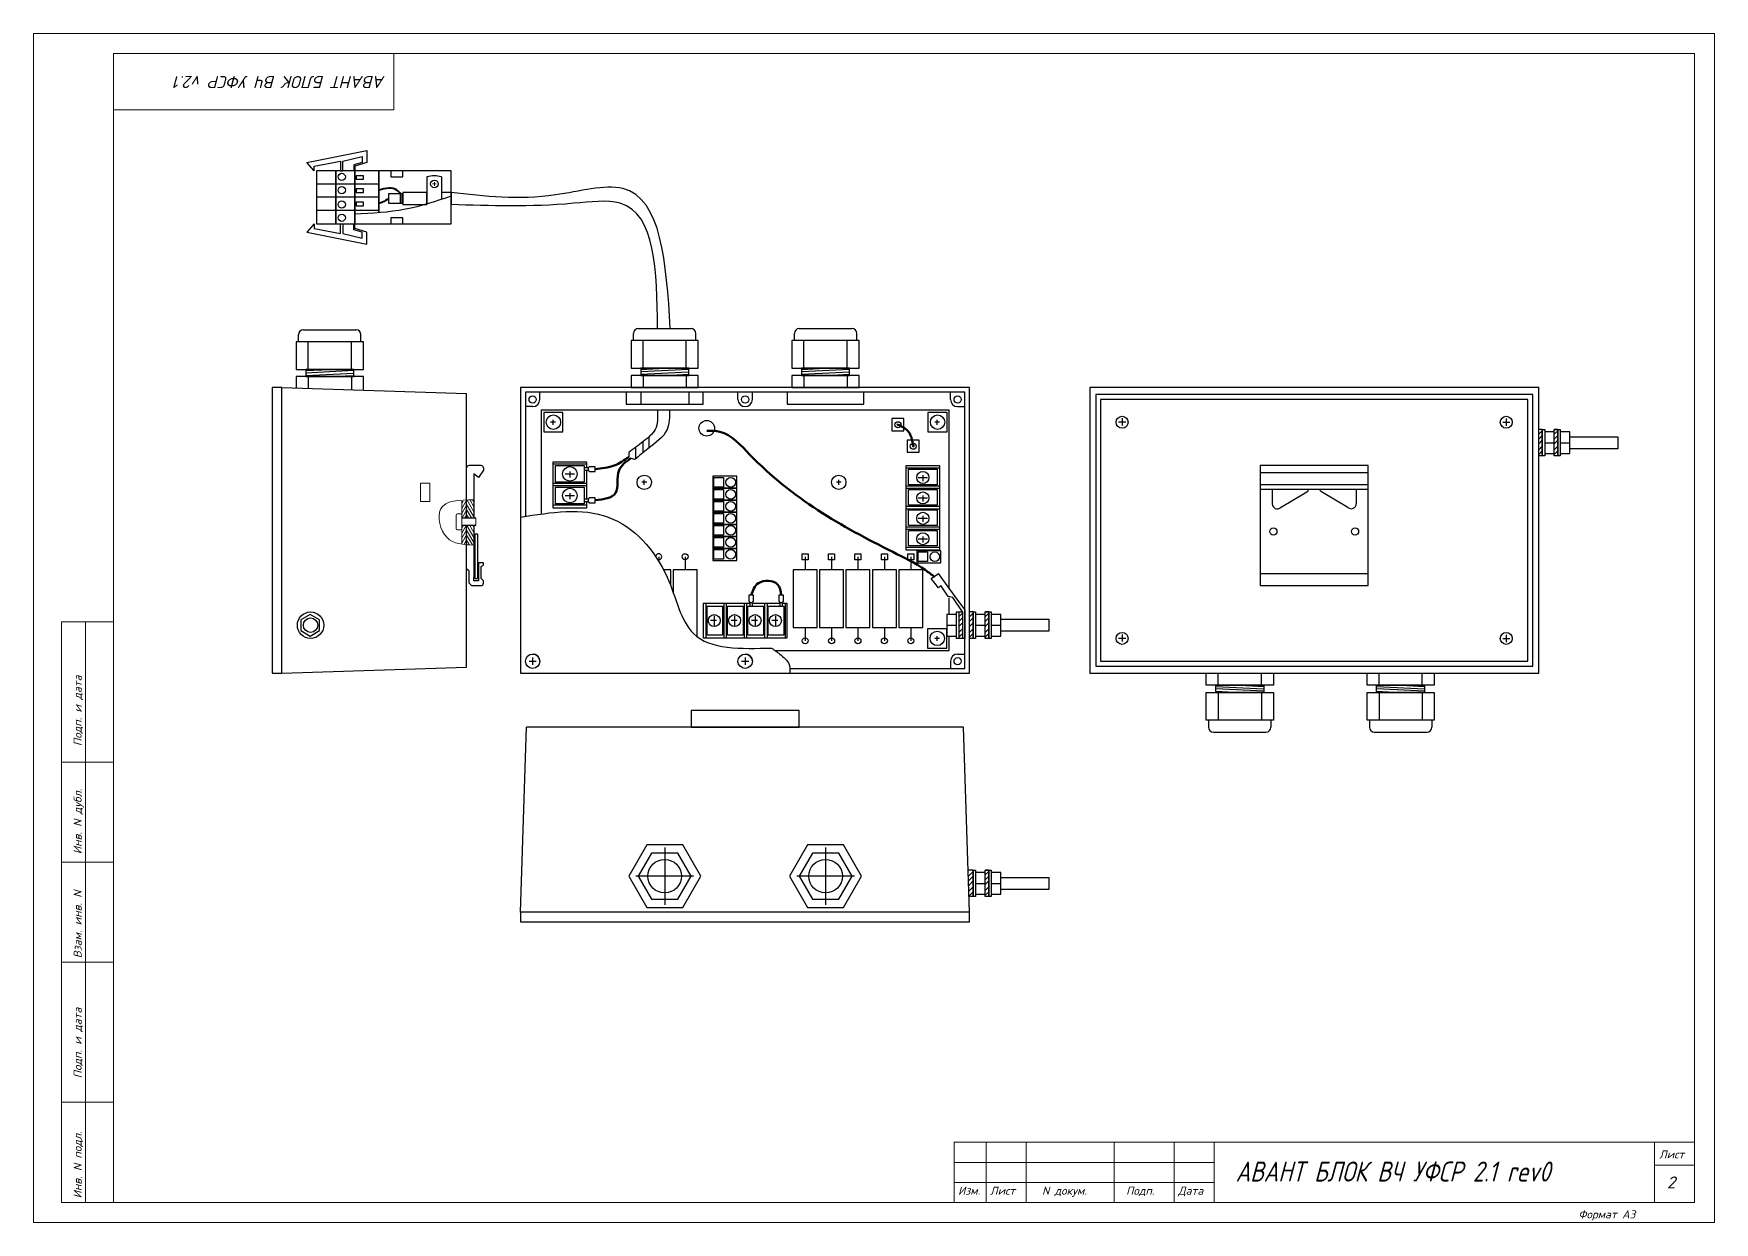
# Model space of a CAD drawing. Extents: x 25 to 880, y 8 to 306.
# Drawn here: x 460 to 880, y 9 to 306 of the extents above; entities that cross this region are included whole.
import ezdxf

# ---------------------------------------------------------------- set-up
doc = ezdxf.new("R2010")
doc.units = 0
doc.header["$MEASUREMENT"] = 0
doc.layers.add('BOARD', color=7, linetype='Continuous')
doc.layers.add('РАМКА', color=7, linetype='Continuous', lineweight=0)
doc.styles.add('ADRF1', font='romans', dxfattribs={"oblique": 15})
doc.styles.add('ГОСТ 2.304', font='CS_Gost2304.shx')

msp = doc.modelspace()

# ---------------------------------------------------------------- hatches: boundary and pattern name
at = {"layer": 'BOARD', "linetype": 'Continuous'}
h = msp.add_hatch(color=256, dxfattribs=at)
edge = h.paths.add_edge_path(flags=0)
edge.add_arc((675.8937, 208.3322), 0.2778, 180, 540)
h = msp.add_hatch(color=256, dxfattribs=at)
edge = h.paths.add_edge_path(flags=0)
edge.add_arc((679.8381, 202.9055), 0.3222, 180, 540)
at = {"layer": 'РАМКА', "linetype": 'Continuous', "ltscale": 10}
h = msp.add_hatch(dxfattribs=at)
h.set_pattern_fill('ANSI31', color=256, scale=100, angle=15, style=0)
h.set_pattern_definition([(60, (50, 17.5), (-10.82532, 6.25), [])])
h.paths.add_polyline_path([(556.7, 193.7), (559, 193.7), (559, 189.1), (556.7, 189.1)])
at = {"layer": 'РАМКА', "linetype": 'Continuous', "ltscale": 5}
h = msp.add_hatch(dxfattribs=at)
h.set_pattern_fill('ANSI31', color=256, scale=5, angle=15, style=0)
h.set_pattern_definition([(60, (60.3, 13.5), (-0.5412659, 0.3125), [])])
h.paths.add_polyline_path([(567, 189.2), (568.2, 189.3), (568.2, 185), (567, 185)])
h = msp.add_hatch(dxfattribs=at)
h.set_pattern_fill('ANSI31', color=256, scale=5, angle=-15, style=0)
h.set_pattern_definition([(-60, (61.5, 361), (-0.5412659, -0.3125), [])])
h.paths.add_polyline_path([(568.2, 185), (570, 185), (570, 189.4), (568.2, 189.4)])
h = msp.add_hatch(dxfattribs=at)
h.set_pattern_fill('ANSI31', color=256, scale=5, angle=15, style=0)
h.set_pattern_definition([(60, (60.3, 7.3), (-0.5412659, 0.3125), [])])
h.paths.add_polyline_path([(567, 183), (568.2, 183.1), (568.2, 178.4), (567, 178.5)])
h = msp.add_hatch(dxfattribs=at)
h.set_pattern_fill('ANSI31', color=256, scale=5, angle=-15, style=0)
h.set_pattern_definition([(-60, (61.5, 354.6), (-0.5412659, -0.3125), [])])
h.paths.add_polyline_path([(568.2, 178.4), (570, 178.2), (570, 183.1), (568.2, 183.1)])

# ---------------------------------------------------------------- linework, layer by layer
at = {"layer": 'BOARD', "linetype": 'Continuous'}
for p, q in [((528.2999, 273.8), (543.2999, 276.8)), ((530.1, 271.7), (528.3, 273.8)), ((530.0999, 272.9), (536.6999, 274.1)), ((536.6999, 274.1), (536.6999, 271.7)), ((537.2999, 274.1), (542.0999, 275.3)), ((537.2999, 271.7), (537.2999, 274.1)), ((542.0999, 273.8), (539.9999, 273.2)), ((539.9999, 273.2), (539.9999, 271.7)), ((543.2999, 273.8), (540.2999, 272.9)), ((542.0999, 275.3), (542.0999, 273.8)), ((543.2999, 276.8), (543.2999, 273.8)), ((530.1, 271.7), (530.1, 272.9)), ((536.6999, 271.7), (537.2999, 271.7)), ((540.2999, 272.9), (540.2999, 271.7)), ((558.2999, 270.2), (558.2999, 263.3)), ((561.8999, 270.2), (561.8999, 264.5927)), ((536.6999, 268.4), (530.6999, 268.4)), ((536.6999, 265.1), (530.6999, 265.1)), ((541.4999, 268.4), (535.4999, 268.4)), ((541.4999, 265.1), (535.4999, 265.1)), ((546.2999, 268.4), (540.2999, 268.4)), ((546.2999, 265.1), (540.2999, 265.1)), ((564.2999, 266.3), (561.8999, 266.3)), ((564.2999, 266.3), (564.2999, 263.3)), ((536.6999, 261.8), (530.6999, 261.8)), ((541.4999, 261.8), (535.4999, 261.8)), ((546.2999, 261.8), (540.2999, 261.8)), ((528.2999, 256.4), (543.2999, 253.4)), ((530.1, 258.5), (528.3, 256.4)), ((530.0999, 257.3), (536.6999, 256.1)), ((530.1, 258.5), (530.1, 257.3)), ((536.6999, 256.1), (536.6999, 258.5)), ((537.2999, 258.5), (537.2999, 256.1)), ((539.9999, 257), (539.9999, 258.5)), ((542.0999, 256.4), (539.9999, 257)), ((540.2999, 257.3), (540.2999, 258.5)), ((543.2999, 256.4), (540.2999, 257.3)), ((542.0999, 254.9), (542.0999, 256.4)), ((543.2999, 253.4), (543.2999, 256.4)), ((537.2999, 256.1), (542.0999, 254.9)), ((527.3999, 232), (540.5999, 232)), ((609.8999, 229.3), (609.8999, 231.1)), ((611.0999, 232.3), (624.2999, 232.3)), ((625.4999, 229.3), (625.4999, 231.1)), ((650.0999, 229.3), (650.0999, 231.1)), ((651.2999, 232.3), (664.4999, 232.3)), ((665.6999, 229.3), (665.6999, 231.1)), ((526.1999, 229), (526.1999, 230.8)), ((528.5999, 222.1), (528.5999, 229)), ((539.3999, 222.1), (539.3999, 229)), ((541.7999, 229), (541.7999, 230.8)), ((612.2999, 222.4), (612.2999, 229.3)), ((623.0999, 222.4), (623.0999, 229.3)), ((652.4999, 222.4), (652.4999, 229.3)), ((663.2999, 222.4), (663.2999, 229.3)), ((527.9999, 221.8), (533.9999, 222.1)), ((539.9999, 221.8), (527.9999, 221.2)), ((527.9999, 220.6), (539.9999, 221.2)), ((528.5999, 220.3), (528.5999, 217.3833)), ((533.9999, 220.3), (539.9999, 220.6)), ((539.3999, 220.3), (539.3999, 217.04)), ((539.9999, 221.2), (539.9999, 221.8)), ((611.6999, 222.1), (617.6999, 222.4)), ((623.6999, 222.1), (611.6999, 221.5)), ((611.6999, 220.9), (623.6999, 221.5)), ((612.2999, 220.6), (612.2999, 217.6)), ((617.6999, 220.6), (623.6999, 220.9)), ((623.0999, 220.6), (623.0999, 217.6)), ((623.6999, 221.5), (623.6999, 222.1)), ((651.8999, 222.1), (657.8999, 222.4)), ((663.8999, 222.1), (651.8999, 221.5)), ((651.8999, 220.9), (663.8999, 221.5)), ((652.4999, 220.6), (652.4999, 217.6)), ((657.8999, 220.6), (663.8999, 220.9)), ((663.2999, 220.6), (663.2999, 217.6)), ((663.8999, 221.5), (663.8999, 222.1)), ((521.9999, 217.6), (568.1999, 216.1)), ((586.4999, 214.6), (586.4999, 216.4)), ((611.6999, 216.4), (611.6999, 213.4)), ((623.6999, 216.4), (623.6999, 213.4)), ((635.9999, 214.6), (635.9999, 216.4)), ((639.5999, 214.6), (639.5999, 216.4)), ((689.0999, 214.6), (689.0999, 216.4)), ((584.6999, 212.8), (582.8999, 212.8)), ((690.8999, 212.8), (692.6999, 212.8)), ((590.3999, 208.9), (589.1999, 208.9)), ((589.7999, 208.3), (589.7999, 209.5)), ((686.3999, 208.9), (685.1999, 208.9)), ((685.7999, 208.3), (685.7999, 209.5)), ((731.1, 209), (732.9, 209)), ((732, 209.9), (732, 208.1)), ((827.1, 208.9), (828.9, 208.9)), ((828, 209.8), (828, 208)), ((836.9999, 207.1), (836.0999, 207.1)), ((836.9999, 206.8), (836.0999, 205.9)), ((836.9999, 207.1), (836.9999, 200.5)), ((840.8999, 207.1), (839.9999, 207.1)), ((840.8999, 206.8), (839.9999, 205.9)), ((840.8999, 207.1), (840.8999, 200.5)), ((610.4999, 199.8266), (610.4999, 202.6933)), ((612.3405, 201.383), (612.3405, 204.076)), ((613.8137, 202.5523), (613.8137, 205.2108)), ((836.9999, 205.6), (836.0999, 204.7)), ((836.9999, 204.4), (836.0999, 203.5)), ((836.9999, 202.9), (836.0999, 202)), ((836.9999, 201.7229), (836.0999, 200.8229)), ((837.5999, 203.8), (839.9999, 203.8)), ((840.8999, 205.6), (839.9999, 204.7)), ((840.8999, 204.4), (839.9999, 203.5)), ((840.8999, 202.9), (839.9999, 202)), ((840.8999, 201.7229), (839.9999, 200.8229)), ((841.4999, 203.8), (843.8999, 203.8)), ((571.7999, 198.1), (568.7999, 198.1)), ((572.3999, 197.5), (572.3999, 196.9)), ((598.1999, 198.4), (589.7999, 198.4)), ((608.6967, 201.3818), (608.6967, 200.1935)), ((610.2337, 199.5978), (609.3166, 199.8835)), ((677.9999, 197.5), (686.3999, 197.5)), ((836.9999, 200.5), (836.0999, 200.5)), ((840.8999, 200.5), (839.9999, 200.5)), ((571.1999, 195.1), (569.9999, 196)), ((569.9999, 196), (569.9999, 185)), ((572.3999, 196.9), (571.1999, 195.1)), ((598.1999, 193.6), (589.7999, 193.6)), ((592.7999, 196), (595.1999, 196)), ((593.9999, 196.6), (593.9999, 195.1)), ((613.1999, 193.9), (611.9999, 193.9)), ((612.5999, 193.3), (612.5999, 194.5)), ((661.7999, 193.9), (660.5999, 193.9)), ((661.1999, 193.3), (661.1999, 194.5)), ((680.9999, 195.1), (683.3999, 195.1)), ((682.1999, 195.7), (682.1999, 194.2)), ((793.4999, 196.3), (766.4999, 196.3)), ((793.4999, 193.3), (766.4999, 193.3)), ((598.1999, 193), (589.7999, 193)), ((592.7999, 190.6), (595.1999, 190.6)), ((593.9999, 191.2), (593.9999, 189.7)), ((677.9999, 193), (686.3999, 193)), ((677.9999, 192.4), (686.3999, 192.4)), ((680.9999, 190), (683.3999, 190)), ((682.1999, 190.6), (682.1999, 189.1)), ((793.4999, 192.1), (766.4999, 192.1)), ((769.4999, 192.1), (769.4999, 188.5)), ((771.5999, 187.6), (778.1999, 191.5)), ((788.4194, 187.6206), (781.8194, 191.5206)), ((790.5194, 192.1206), (790.5194, 188.5206)), ((598.1999, 188.2), (589.7999, 188.2)), ((677.9999, 187.9), (686.3999, 187.9)), ((677.9999, 187.3), (686.3999, 187.3)), ((680.9999, 184.9), (683.3999, 184.9)), ((682.1999, 185.5), (682.1999, 184)), ((569.9999, 183.1), (569.9999, 170.5)), ((570.2999, 181), (570.8999, 181)), ((570.2999, 169.9), (570.2999, 181)), ((570.8999, 181), (570.8999, 169.9)), ((677.9999, 182.8), (686.3999, 182.8)), ((677.9999, 182.2), (686.3999, 182.2)), ((677.9999, 177.7), (686.3999, 177.7)), ((680.9999, 179.8), (683.3999, 179.8)), ((682.1999, 180.4), (682.1999, 178.9)), ((568.7999, 171.7), (568.1999, 172.3)), ((572.3999, 173.8), (571.1999, 173.8)), ((571.1999, 173.8), (571.1999, 169.3)), ((571.7999, 172.9), (572.3999, 173.2)), ((571.7999, 169.9), (571.7999, 172.9)), ((572.3999, 173.2), (572.3999, 173.8)), ((616.1999, 175.3), (616.1999, 174.1649)), ((622.7999, 175.3), (622.7999, 172)), ((652.7999, 175.3), (652.7999, 172)), ((659.3999, 175.3), (659.3999, 172)), ((665.9999, 175.3), (665.9999, 172)), ((672.5999, 175.3), (672.5999, 172)), ((679.1999, 175.3), (679.1999, 172)), ((568.7999, 168.7), (568.7999, 171.7)), ((568.7999, 168.7), (569.3999, 168.1)), ((569.3999, 168.1), (571.7999, 168.1)), ((569.9999, 171.1), (569.9999, 171.1)), ((570.2999, 171.1), (569.9999, 171.1)), ((569.9999, 170.5), (570.2999, 170.5)), ((569.9999, 170.5), (569.9999, 170.2)), ((569.9999, 169.3), (569.9999, 170.2)), ((571.1999, 169.3), (569.9999, 169.3)), ((570.2999, 169.9), (570.8999, 169.9)), ((571.1999, 171.1), (570.8999, 171.1)), ((570.8999, 170.5), (571.1999, 170.5)), ((572.3999, 169.3), (571.7999, 169.9)), ((572.3999, 168.7), (572.3999, 169.3)), ((684.2999, 169.9), (686.0999, 171.1)), ((686.0999, 167.5), (684.2999, 169.9)), ((687.8999, 168.7), (686.0999, 171.1)), ((686.6999, 168.1), (686.0999, 167.5)), ((688.4999, 165.4), (686.6999, 168.1)), ((690.2999, 165.4), (687.8999, 168.7)), ((766.4999, 171.1), (793.4999, 171.1)), ((689.6999, 165.1), (688.4999, 165.4)), ((692.0999, 161.5), (689.6999, 165.1)), ((692.6999, 162.1), (690.2999, 165.4)), ((627.9749, 163.54), (627.9749, 155.14)), ((630.0749, 160.54), (630.0749, 158.14)), ((632.4749, 163.54), (632.4749, 155.14)), ((633.0749, 163.54), (633.0749, 155.14)), ((635.1749, 160.54), (635.1749, 158.14)), ((637.5749, 163.54), (637.5749, 155.14)), ((638.1749, 163.54), (638.1749, 155.14)), ((640.2749, 160.54), (640.2749, 158.14)), ((642.6749, 163.54), (642.6749, 155.14)), ((643.2749, 163.54), (643.2749, 155.14)), ((645.3749, 160.54), (645.3749, 158.14)), ((647.7749, 163.54), (647.7749, 155.14)), ((691.1999, 161.5), (692.0999, 161.5)), ((692.0999, 161.2), (691.1999, 160.3)), ((692.0999, 160), (691.1999, 159.1)), ((692.0999, 161.5), (692.0999, 154.9)), ((692.6999, 162.1), (692.6999, 154.9)), ((694.7999, 161.5), (693.8999, 161.5)), ((694.7999, 161.2), (693.8999, 160.3)), ((694.7999, 160), (693.8999, 159.1)), ((694.7999, 161.5), (694.7999, 154.9)), ((698.6999, 161.5), (697.7999, 161.5)), ((698.6999, 161.2), (697.7999, 160.3)), ((698.6999, 160), (697.7999, 159.1)), ((698.6999, 161.5), (698.6999, 154.9)), ((630.6749, 159.34), (629.1749, 159.34)), ((635.7749, 159.34), (634.2749, 159.34)), ((640.8749, 159.34), (639.3749, 159.34)), ((645.9749, 159.34), (644.4749, 159.34)), ((652.7999, 157.6), (652.7999, 154.3)), ((659.3999, 157.6), (659.3999, 154.3)), ((665.9999, 157.6), (665.9999, 154.3)), ((672.5999, 157.6), (672.5999, 154.3)), ((679.1999, 157.6), (679.1999, 154.3)), ((685.7999, 154.3), (685.7999, 155.5)), ((688.1999, 158.2), (690.5999, 158.2)), ((692.0999, 158.8), (691.1999, 157.9)), ((692.0999, 157.3), (691.1999, 156.4)), ((692.0999, 156.1229), (691.1999, 155.2229)), ((694.7999, 158.8), (693.8999, 157.9)), ((694.7999, 157.3), (693.8999, 156.4)), ((694.7999, 156.1229), (693.8999, 155.2229)), ((695.3999, 158.2), (697.7999, 158.2)), ((698.6999, 158.8), (697.7999, 157.9)), ((698.6999, 157.3), (697.7999, 156.4)), ((698.6999, 156.1229), (697.7999, 155.2229)), ((699.2999, 158.2), (701.6999, 158.2)), ((732, 155.9), (732, 154.1)), ((828, 155.8), (828, 154)), ((686.3999, 154.9), (685.1999, 154.9)), ((692.0999, 154.9), (691.1999, 154.9)), ((692.6999, 154.9), (692.0999, 154.9)), ((694.7999, 154.9), (693.8999, 154.9)), ((698.6999, 154.9), (697.7999, 154.9)), ((731.1, 155), (732.9, 155)), ((827.1, 154.9), (828.9, 154.9)), ((521.9999, 146.2), (568.1999, 147.7)), ((583.7999, 149.2), (585.5999, 149.2)), ((584.6999, 150.1), (584.6999, 148.3)), ((636.8999, 149.2), (638.6999, 149.2)), ((637.7999, 150.1), (637.7999, 148.3)), ((689.0999, 149.2), (689.0999, 147.4)), ((690.8999, 151), (692.6999, 151)), ((755.3999, 142.9), (767.3999, 142.3)), ((755.9999, 143.2), (755.9999, 146.2)), ((761.3999, 143.2), (767.3999, 142.9)), ((766.7999, 143.2), (766.7999, 146.2)), ((795.5999, 142.9), (807.5999, 142.3)), ((796.1999, 143.2), (796.1999, 146.2)), ((801.5999, 143.2), (807.5999, 142.9)), ((806.9999, 143.2), (806.9999, 146.2)), ((767.3999, 141.7), (755.3999, 142.3)), ((755.3999, 141.7), (761.3999, 141.4)), ((755.9999, 141.4), (755.9999, 134.5)), ((766.7999, 141.4), (766.7999, 134.5)), ((767.3999, 142.3), (767.3999, 141.7)), ((807.5999, 141.7), (795.5999, 142.3)), ((795.5999, 141.7), (801.5999, 141.4)), ((796.1999, 141.4), (796.1999, 134.5)), ((806.9999, 141.4), (806.9999, 134.5)), ((807.5999, 142.3), (807.5999, 141.7)), ((753.5999, 134.5), (753.5999, 132.7)), ((769.1999, 134.5), (769.1999, 132.7)), ((793.7999, 134.5), (793.7999, 132.7)), ((809.3999, 134.5), (809.3999, 132.7)), ((581.6999, 86.5), (583.1999, 132.7)), ((692.3999, 132.7), (583.1999, 132.7)), ((693.8999, 86.5), (692.3999, 132.7)), ((754.7999, 131.5), (767.9999, 131.5)), ((794.9999, 131.5), (808.1999, 131.5)), ((617.6999, 102.6999), (617.6999, 88.2999)), ((657.9049, 102.6999), (657.9049, 88.2999)), ((694.7999, 97), (693.5517, 97)), ((694.7999, 96.7), (693.6065, 95.5238)), ((694.7999, 97), (694.7999, 90.4)), ((698.6999, 97), (697.7999, 97)), ((698.6999, 96.7), (697.7999, 95.8)), ((698.6999, 97), (698.6999, 90.4)), ((624.8999, 95.4999), (610.4999, 95.4999)), ((665.1049, 95.4999), (650.7049, 95.4999)), ((694.7999, 95.5), (693.6408, 94.3449)), ((694.7999, 94.3), (693.6819, 93.1728)), ((694.7999, 92.8), (693.7299, 91.7334)), ((695.3999, 93.7), (697.7999, 93.7)), ((698.6999, 95.5), (697.7999, 94.6)), ((698.6999, 94.3), (697.7999, 93.4)), ((698.6999, 92.8), (697.7999, 91.9)), ((699.2999, 93.7), (701.6999, 93.7)), ((694.7999, 91.6229), (693.7642, 90.5887)), ((694.7999, 90.4), (693.7688, 90.4)), ((698.6999, 91.6229), (697.7999, 90.7229)), ((698.6999, 90.4), (697.7999, 90.4)), ((614.6999, 87.7), (620.9999, 87.7)), ((654.9049, 87.7), (661.2049, 87.7))]:
    msp.add_line(p, q, dxfattribs=at)
at = {"layer": 'BOARD', "linetype": 'Continuous', "lineweight": 40}
msp.add_line((551.6999, 266), (551.6999, 263.6), dxfattribs=at)
at = {"layer": 'BOARD', "linetype": 'Continuous'}
for points in [[(535.4999, 271.7), (530.6999, 271.7), (530.6999, 258.5), (535.4999, 258.5)], [(540.2999, 271.7), (535.4999, 271.7), (535.4999, 258.5), (540.2999, 258.5)], [(542.3999, 270.5), (540.5999, 270.5), (540.5999, 269.6), (542.3999, 269.6)], [(549.2999, 270.2), (552.2999, 270.2), (552.2999, 271.7), (549.2999, 271.7)], [(542.3999, 267.2), (540.5999, 267.2), (540.5999, 266.3), (542.3999, 266.3)], [(552.2999, 266), (548.6999, 266), (548.6999, 263.6), (552.2999, 263.6)], [(558.2999, 266.3), (552.2999, 266.3), (552.2999, 263.3), (558.2999, 263.3)], [(542.3999, 263.9), (540.5999, 263.9), (540.5999, 263), (542.3999, 263)], [(549.2999, 258.5), (552.2999, 258.5), (552.2999, 260), (549.2999, 260)], [(525.5999, 222.1), (542.3999, 222.1), (542.3999, 229), (525.5999, 229)], [(609.2999, 222.4), (626.0999, 222.4), (626.0999, 229.3), (609.2999, 229.3)], [(649.4999, 222.4), (666.2999, 222.4), (666.2999, 229.3), (649.4999, 229.3)], [(527.9999, 220.3), (539.9999, 220.3), (539.9999, 222.1), (527.9999, 222.1)], [(609.2999, 217.6), (626.0999, 217.6), (626.0999, 220.6), (609.2999, 220.6)], [(609.2999, 217.6), (626.0999, 217.6), (626.0999, 220.6), (609.2999, 220.6)], [(611.6999, 220.6), (623.6999, 220.6), (623.6999, 222.4), (611.6999, 222.4)], [(649.4999, 217.6), (666.2999, 217.6), (666.2999, 220.6), (649.4999, 220.6)], [(651.8999, 220.6), (663.8999, 220.6), (663.8999, 222.4), (651.8999, 222.4)], [(521.9999, 217.6), (519.5999, 217.6), (519.5999, 146.2), (521.9999, 146.2)], [(581.6999, 146.2), (693.8996, 146.2), (693.8996, 217.6), (581.6999, 217.6)], [(608.0999, 213.4), (627.2999, 213.4), (627.2999, 216.4), (608.0999, 216.4)], [(648.2999, 213.4), (667.4999, 213.4), (667.4999, 216.4), (648.2999, 216.4)], [(723.8999, 146.2), (836.0996, 146.2), (836.0996, 217.6), (723.8999, 217.6)], [(725.3999, 148), (834.5999, 148), (834.5999, 215.8), (725.3999, 215.8)], [(726.5999, 149.2), (833.3999, 149.2), (833.3999, 214.6), (726.5999, 214.6)], [(836.9999, 207.1), (837.5999, 207.1), (837.5999, 200.5), (836.9999, 200.5)], [(837.5999, 201.1), (839.9999, 201.1), (839.9999, 206.5), (837.5999, 206.5)], [(839.9999, 207.1), (840.8999, 207.1), (840.8999, 200.5), (839.9999, 200.5)], [(840.8999, 207.1), (841.4999, 207.1), (841.4999, 200.5), (840.8999, 200.5)], [(841.4999, 201.1), (843.8999, 201.1), (843.8999, 206.5), (841.4999, 206.5)], [(843.8999, 205.3), (855.8999, 205.3), (855.8999, 202.3), (843.8999, 202.3)], [(590.3999, 198.1), (597.5999, 198.1), (597.5999, 193.9), (590.3999, 193.9)], [(766.4999, 168.1), (793.4999, 168.1), (793.4999, 198.1), (766.4999, 198.1)], [(678.5999, 197.2), (685.7999, 197.2), (685.7999, 193.3), (678.5999, 193.3)], [(590.3999, 192.7), (597.5999, 192.7), (597.5999, 188.5), (590.3999, 188.5)], [(678.5999, 192.1), (685.7999, 192.1), (685.7999, 188.2), (678.5999, 188.2)], [(678.5999, 187), (685.7999, 187), (685.7999, 183.1), (678.5999, 183.1)], [(678.5999, 181.9), (685.7999, 181.9), (685.7999, 178), (678.5999, 178)], [(529.1382, 155.5), (531.4764, 156.85), (531.4764, 159.55), (529.1382, 160.9), (526.7999, 159.55), (526.7999, 156.85)], [(632.1749, 162.94), (632.1749, 155.74), (628.2749, 155.74), (628.2749, 162.94)], [(637.2749, 162.94), (637.2749, 155.74), (633.3749, 155.74), (633.3749, 162.94)], [(642.3749, 162.94), (642.3749, 155.74), (638.4749, 155.74), (638.4749, 162.94)], [(647.4749, 162.94), (647.4749, 155.74), (643.5749, 155.74), (643.5749, 162.94)], [(688.1999, 155.5), (690.5999, 155.5), (690.5999, 160.9), (688.1999, 160.9)], [(690.5999, 161.5), (691.1999, 161.5), (691.1999, 154.9), (690.5999, 154.9)], [(694.7999, 161.5), (695.3999, 161.5), (695.3999, 154.9), (694.7999, 154.9)], [(695.3999, 155.5), (697.7999, 155.5), (697.7999, 160.9), (695.3999, 160.9)], [(697.7999, 161.5), (698.6999, 161.5), (698.6999, 154.9), (697.7999, 154.9)], [(698.6999, 161.5), (699.2999, 161.5), (699.2999, 154.9), (698.6999, 154.9)], [(699.2999, 155.5), (701.6999, 155.5), (701.6999, 160.9), (699.2999, 160.9)], [(701.6999, 159.7), (713.6999, 159.7), (713.6999, 156.7), (701.6999, 156.7)], [(752.9999, 146.2), (769.7999, 146.2), (769.7999, 143.2), (752.9999, 143.2)], [(752.9999, 146.2), (769.7999, 146.2), (769.7999, 143.2), (752.9999, 143.2)], [(755.3999, 143.2), (767.3999, 143.2), (767.3999, 141.4), (755.3999, 141.4)], [(793.1999, 146.2), (809.9999, 146.2), (809.9999, 143.2), (793.1999, 143.2)], [(795.5999, 143.2), (807.5999, 143.2), (807.5999, 141.4), (795.5999, 141.4)], [(752.9999, 141.4), (769.7999, 141.4), (769.7999, 134.5), (752.9999, 134.5)], [(793.1999, 141.4), (809.9999, 141.4), (809.9999, 134.5), (793.1999, 134.5)], [(624.2999, 132.7), (651.2999, 132.7), (651.2999, 136.9), (624.2999, 136.9)], [(622.1999, 87.7), (626.7049, 95.4971), (622.2049, 103.2971), (613.1999, 103.3), (608.6949, 95.5029), (613.1949, 87.7029)], [(624.2999, 95.5), (620.9999, 101.2158), (614.3999, 101.2158), (611.0999, 95.5), (614.3999, 89.7842), (620.9999, 89.7842)], [(662.4049, 87.7), (666.9099, 95.4971), (662.4099, 103.2971), (653.4049, 103.3), (648.8999, 95.5029), (653.3999, 87.7029)], [(664.5049, 95.5), (661.2049, 101.2158), (654.6049, 101.2158), (651.3049, 95.5), (654.6049, 89.7842), (661.2049, 89.7842)], [(694.7999, 97), (695.3999, 97), (695.3999, 90.4), (694.7999, 90.4)], [(697.7999, 97), (698.6999, 97), (698.6999, 90.4), (697.7999, 90.4)], [(698.6999, 97), (699.2999, 97), (699.2999, 90.4), (698.6999, 90.4)], [(695.3999, 91), (697.7999, 91), (697.7999, 96.4), (695.3999, 96.4)], [(699.2999, 91), (701.6999, 91), (701.6999, 96.4), (699.2999, 96.4)], [(701.6999, 95.2), (713.6999, 95.2), (713.6999, 92.2), (701.6999, 92.2)], [(693.8999, 86.5), (581.6999, 86.5), (581.6999, 84.1), (693.8999, 84.1)]]:
    msp.add_lwpolyline(points, close=True, dxfattribs=at)
for points in [[(546.2999, 261.2477), (546.2999, 271.7), (540.2999, 271.7), (540.2999, 258.5), (546.2999, 258.5)], [(546.2999, 258.5), (564.2999, 258.5), (564.2999, 271.7), (546.2999, 271.7), (546.2999, 261.2477)], [(542.3999, 217.3), (542.3999, 220.3), (525.5999, 220.3), (525.5999, 217.5067), (525.6099, 217.5998)], [(542.3999, 216.9383), (542.3999, 216.9383), (542.3999, 220.3), (525.5999, 220.3), (525.5999, 217.6), (525.6049, 217.5998)], [(568.1999, 185), (568.1999, 216.1)], [(648.976, 147.4), (692.6999, 147.4), (692.6999, 216.4), (582.8999, 216.4), (582.8999, 185.3541)], [(598.5599, 197.5), (597.5999, 197.5)], [(600.3599, 197.8), (598.8599, 197.8), (598.5599, 197.5), (598.5599, 196.9), (598.8599, 196.6), (600.3599, 196.6), (600.3599, 197.8)], [(597.5999, 196.9), (598.5599, 196.9)], [(598.5599, 189.7), (597.5999, 189.7)], [(597.5999, 189.1), (598.5599, 189.1)], [(600.3599, 190), (598.8599, 190), (598.5599, 189.7), (598.5599, 189.1), (598.8599, 188.8), (600.3599, 188.8), (600.3599, 190)], [(568.1999, 147.7), (568.1999, 183.1)], [(638.6999, 165.7), (638.6999, 164.2), (638.9999, 163.9), (639.5999, 163.9), (639.8999, 164.2), (639.8999, 165.7), (638.6999, 165.7)], [(638.9999, 163.9), (638.9999, 162.94)], [(639.5999, 162.94), (639.5999, 163.9)], [(646.1999, 165.7), (646.1999, 164.2), (646.4999, 163.9), (647.0999, 163.9), (647.3999, 164.2), (647.3999, 165.7), (646.1999, 165.7)], [(646.4999, 163.9), (646.4999, 162.94)], [(647.0999, 162.94), (647.0999, 163.9)]]:
    msp.add_lwpolyline(points, dxfattribs=at)
at = {"layer": 'BOARD'}
for points in [[(688.7999, 167.1625), (688.7999, 211.9), (586.7999, 211.9), (586.7999, 185.9901)], [(587.4827, 206.5305), (592.2827, 206.5305), (592.2827, 211.3305)], [(592.2827, 211.3305), (587.4827, 211.3305), (587.4827, 206.5305)], [(683.4827, 206.5305), (688.2827, 206.5305), (688.2827, 211.3305)], [(688.2827, 211.3305), (683.4827, 211.3305), (683.4827, 206.5305)], [(598.2599, 197.5), (598.2599, 198.925), (589.7399, 198.925), (589.7399, 187.525), (598.2599, 187.525), (598.2599, 189.1)], [(598.2599, 189.7), (598.2599, 196.9)], [(619.1999, 168.1), (619.1999, 172), (617.3999, 172)], [(625.7999, 155.5), (625.7999, 172), (619.7999, 172), (619.7999, 166.3)], [(688.7999, 160.9), (688.7999, 165.025)], [(638.9999, 163.6), (627.2999, 163.6), (627.2999, 155.08), (648.2999, 155.08), (648.2999, 163.6), (647.0999, 163.6)], [(646.4999, 163.6), (639.5999, 163.6)], [(645.2138, 151.9), (688.7999, 151.9), (688.7999, 155.5)], [(683.3999, 152.5), (688.1999, 152.5), (688.1999, 157.3)], [(688.1999, 157.3), (683.3999, 157.3), (683.3999, 152.5)]]:
    msp.add_lwpolyline(points, dxfattribs=at)
for points in [[(677.4942, 209.8), (674.4942, 209.8), (674.4942, 206.8), (677.4942, 206.8)], [(681.2999, 204.4), (678.2999, 204.4), (678.2999, 201.4), (681.2999, 201.4)], [(686.4599, 198.025), (677.9399, 198.025), (677.9399, 177.025), (686.4599, 177.025)], [(635.6999, 192.4), (635.6999, 195.4), (629.6999, 195.4), (629.6999, 192.4)], [(632.3999, 192.7), (629.9999, 192.7), (629.9999, 195.1), (632.3999, 195.1)], [(635.6999, 189.4), (635.6999, 192.4), (629.6999, 192.4), (629.6999, 189.4)], [(635.6999, 186.4), (635.6999, 189.4), (629.6999, 189.4), (629.6999, 186.4)], [(632.3999, 189.7), (629.9999, 189.7), (629.9999, 192.1), (632.3999, 192.1)], [(632.3999, 186.7), (629.9999, 186.7), (629.9999, 189.1), (632.3999, 189.1)], [(635.6999, 183.4), (635.6999, 186.4), (629.6999, 186.4), (629.6999, 183.4)], [(632.3999, 183.7), (629.9999, 183.7), (629.9999, 186.1), (632.3999, 186.1)], [(635.6999, 180.4), (635.6999, 183.4), (629.6999, 183.4), (629.6999, 180.4)], [(632.3999, 180.7), (629.9999, 180.7), (629.9999, 183.1), (632.3999, 183.1)], [(635.6999, 177.4), (635.6999, 180.4), (629.6999, 180.4), (629.6999, 177.4)], [(635.6999, 174.4), (635.6999, 177.4), (629.6999, 177.4), (629.6999, 174.4)], [(632.3999, 177.7), (629.9999, 177.7), (629.9999, 180.1), (632.3999, 180.1)], [(632.3999, 174.7), (629.9999, 174.7), (629.9999, 177.1), (632.3999, 177.1)], [(686.6999, 173.8), (686.6999, 176.8), (680.6999, 176.8), (680.6999, 173.8)], [(683.3999, 174.1), (680.9999, 174.1), (680.9999, 176.5), (683.3999, 176.5)], [(652.0499, 176.05), (653.5499, 176.05), (653.5499, 174.55), (652.0499, 174.55)], [(658.6499, 176.05), (660.1499, 176.05), (660.1499, 174.55), (658.6499, 174.55)], [(665.2499, 176.05), (666.7499, 176.05), (666.7499, 174.55), (665.2499, 174.55)], [(671.8499, 176.05), (673.3499, 176.05), (673.3499, 174.55), (671.8499, 174.55)], [(678.4499, 176.05), (679.9499, 176.05), (679.9499, 174.55), (678.4499, 174.55)], [(649.7999, 172), (649.7999, 157.6), (655.7999, 157.6), (655.7999, 172)], [(656.3999, 172), (656.3999, 157.6), (662.3999, 157.6), (662.3999, 172)], [(662.9999, 172), (662.9999, 157.6), (668.9999, 157.6), (668.9999, 172)], [(669.5999, 172), (669.5999, 157.6), (675.5999, 157.6), (675.5999, 172)], [(676.1999, 172), (676.1999, 157.6), (682.1999, 157.6), (682.1999, 172)]]:
    msp.add_lwpolyline(points, close=True, dxfattribs=at)
at = {"layer": 'BOARD', "linetype": 'Continuous'}
for centre, radius in [((536.9999, 270.2), 0.9), ((560.1486, 268.4487), 0.9487), ((536.9999, 266.9), 0.9), ((536.9999, 263.3), 0.9), ((536.9999, 260), 0.9), ((584.6999, 214.6), 0.9), ((637.7999, 214.6), 0.9), ((690.8999, 214.6), 0.9), ((731.9999, 208.9), 1.5), ((827.9999, 208.9), 1.5), ((593.9999, 196), 1.8248), ((682.1999, 195.1), 1.5), ((593.9999, 190.6), 1.8248), ((682.1999, 190), 1.5), ((682.1999, 184.9), 1.5), ((682.1999, 179.8), 1.5), ((769.7999, 181.6), 0.9), ((790.1999, 181.6), 0.9), ((529.1999, 158.2), 3.3), ((529.1999, 158.2), 1.8), ((630.0749, 159.34), 1.5), ((635.1749, 159.34), 1.5), ((640.2749, 159.34), 1.5), ((645.3749, 159.34), 1.5), ((731.9999, 154.9), 1.5), ((827.9999, 154.9), 1.5), ((584.6999, 149.2), 1.8), ((637.7999, 149.2), 1.8), ((690.8999, 149.2), 0.9), ((617.6999, 95.4999), 4.2), ((657.9049, 95.4999), 4.2)]:
    msp.add_circle(centre, radius, dxfattribs=at)
at = {"layer": 'BOARD'}
for centre, radius in [((589.8827, 208.9305), 1.8), ((685.8827, 208.9305), 1.8), ((628.1999, 207.4), 1.95), ((675.9942, 208.3), 0.75), ((679.7999, 202.9), 0.75), ((612.5999, 193.9), 1.8), ((634.1999, 193.9), 1.2), ((661.1999, 193.9), 1.8), ((634.1999, 190.9), 1.2), ((634.1999, 187.9), 1.2), ((634.1999, 184.9), 1.2), ((634.1999, 181.9), 1.2), ((634.1999, 178.9), 1.2), ((634.1999, 175.9), 1.2), ((685.1999, 175.3), 1.2), ((622.7999, 175.3), 0.75), ((685.7999, 154.9), 1.8), ((652.7999, 154.3), 0.75), ((659.3999, 154.3), 0.75), ((665.9999, 154.3), 0.75), ((672.5999, 154.3), 0.75), ((679.1999, 154.3), 0.75)]:
    msp.add_circle(centre, radius, dxfattribs=at)
at = {"layer": 'BOARD', "linetype": 'Continuous'}
for centre, radius, start, end in [((560.0999, 264.95), 5.55, 71.075356, 108.924644), ((527.3999, 230.8), 1.2, 90, 180), ((540.5999, 230.8), 1.2, 0, 90), ((611.0999, 231.1), 1.2, 90, 180), ((624.2999, 231.1), 1.2, 0, 90), ((651.2999, 231.1), 1.2, 90, 180), ((664.4999, 231.1), 1.2, 0, 90), ((584.6999, 214.6), 1.8, 270, 0), ((637.7999, 214.6), 1.8, 180, 0), ((690.8999, 214.6), 1.8, 180, 270), ((568.7999, 197.5), 0.6, 90, 180), ((571.7999, 197.5), 0.6, 0, 90), ((770.7599, 188.5401), 1.2607, 181.823999, 311.77882), ((789.2593, 188.5607), 1.2607, 228.22118, 358.176001), ((571.7999, 168.7), 0.6, 270, 0), ((584.6999, 149.2), 1.8, 0, 90), ((637.7999, 149.2), 1.8, 0, 90), ((690.8999, 149.2), 1.8, 90, 180), ((754.7999, 132.7), 1.2, 180, 270), ((767.9999, 132.7), 1.2, 270, 0), ((794.9999, 132.7), 1.2, 180, 270), ((808.1999, 132.7), 1.2, 270, 0)]:
    msp.add_arc(centre, radius, start, end, dxfattribs=at)
at = {"layer": 'BOARD'}
msp.add_arc((616.1999, 175.3), 0.75, 250.01016, 176.514564, dxfattribs=at)
at = {"layer": 'BOARD', "linetype": 'Continuous'}
for points in [[(564.2999, 265.4), (552.8999, 262.1), (540.2999, 260.9)], [(619.1, 232.4), (607.2, 267.3), (590.3999, 265.7), (564.2999, 266.3)], [(615.8999, 232.4), (606.5999, 263.6), (594.8999, 263.6), (564.2999, 263.3)], [(615.8999, 211.9), (615.2999, 207.1), (612.3357, 204.0785), (608.7031, 201.3759)], [(618.8999, 211.9), (618.2999, 207.1), (613.4999, 202.3), (610.2337, 199.6032)], [(778.1999, 191.5), (778.4999, 191.8), (778.4999, 192.1)], [(781.8194, 191.5206), (781.5194, 191.8206), (781.5194, 192.1206)], [(581.6999, 185.2), (603.5999, 185.2), (618.2999, 170.2), (624.8999, 156.1), (644.3999, 152.5)], [(644.3999, 152.5), (646.7999, 150.7), (648.8999, 148), (648.8999, 146.1799)]]:
    msp.add_spline(points, degree=3, dxfattribs=at)
at = {"layer": 'BOARD', "linetype": 'Continuous', "lineweight": 40}
for points in [[(551.6999, 266), (550.7999, 266.9), (546.2999, 266.9)], [(548.6999, 264.8), (547.1999, 263.9), (546.2999, 263.6)]]:
    msp.add_spline(points, degree=3, dxfattribs=at)
at = {"layer": 'BOARD', "linetype": 'Continuous', "lineweight": 120}
msp.add_spline([(685.1999, 170.2), (682.7999, 172), (674.6999, 176.5), (638.9999, 200.8), (631.4999, 206.5), (628.1999, 206.8)], degree=3, dxfattribs=at)
at = {"layer": 'BOARD', "linetype": 'ByBlock', "lineweight": 50}
msp.add_spline([(675.9159, 208.3007), (678.3159, 206.8898), (679.8563, 202.899)], degree=3, dxfattribs=at)
at = {"layer": 'BOARD', "linetype": 'Continuous', "lineweight": 50}
for points in [[(600.2999, 197.2), (605.0999, 198.1), (608.6999, 200.2)], [(600.2999, 189.4), (605.3999, 191.2), (606.2999, 196.9), (609.2999, 199.9)], [(639.2999, 165.7), (641.0999, 168.7), (645.8999, 168.4), (646.7999, 165.7)]]:
    msp.add_spline(points, degree=3, dxfattribs=at)
at = {"layer": 'РАМКА'}
for p, q in [((460, 306), (460, 9)), ((880, 306), (460, 306)), ((880, 9), (880, 306)), ((480, 301), (875, 301)), ((480, 14), (480, 301)), ((550, 287), (550, 301)), ((875, 301), (875, 14)), ((480, 287), (550, 287)), ((467, 14), (467, 159)), ((480, 159), (467, 159)), ((473, 14), (473, 159)), ((480, 124), (467, 124)), ((480, 99), (467, 99)), ((480, 74), (467, 74)), ((480, 39), (467, 39)), ((690, 29.1277), (690, 14)), ((690, 29), (875, 29)), ((698, 29.0414), (698, 14.1083)), ((708, 29.1277), (708, 14)), ((730, 28.9551), (730, 14)), ((745, 29.1277), (745, 14)), ((755, 29.0414), (755, 14)), ((865.0023, 29.002), (865.0023, 14)), ((690, 24), (755, 24)), ((864.9638, 23.2789), (875, 23.2789)), ((690, 19), (755, 19)), ((480, 14), (467, 14)), ((875, 14), (480, 14)), ((460, 9), (880, 9))]:
    msp.add_line(p, q, dxfattribs=at)
at = {"layer": 'РАМКА', "linetype": 'Continuous', "ltscale": 10}
for p, q in [((560.1486, 268.4487), (560.1486, 268.9)), ((560.1486, 268.9), (560.1486, 268)), ((560.6, 268.4487), (559.7, 268.4487)), ((560.1486, 268.4487), (560.6, 268.4487)), ((567, 189.2), (567, 178.5)), ((565.6, 185.7), (565.6, 182.3)), ((566.7, 186), (565.9, 186)), ((567, 185), (570.5, 185)), ((567, 184.9), (570.5, 184.9)), ((570.5, 185), (570.5, 183.1)), ((566.7, 182), (565.9, 182)), ((567, 183.2), (570.5, 183.2)), ((570.5, 183.1), (567, 183.1))]:
    msp.add_line(p, q, dxfattribs=at)
msp.add_lwpolyline([(556.7, 193.7), (559, 193.7), (559, 189.1), (556.7, 189.1)], close=True, dxfattribs=at)
for centre, start, end in [((565.9211, 185.6822), 90, 180), ((566.6807, 185.6806), 0, 90), ((565.9202, 182.3202), 180, 270), ((566.6793, 182.32), 270, 0)]:
    msp.add_arc(centre, 0.3202, start, end, dxfattribs=at)
msp.add_spline([(570.0035, 189.5), (561.7035, 187.2), (563.3035, 180.1), (569.9035, 178.2)], degree=3, dxfattribs=at)

# ---------------------------------------------------------------- texts
at = {"layer": 'РАМКА', "style": 'ADRF1', "oblique": 15}
for s, height, rotation, p in [('АВАНТ БЛОК ВЧ УФСР v2.1', 3, 180, (547.9334, 295.4)), ('Подп. и дата', 2, 90, (472, 128)), ('Инв. N дубл.', 2, 90, (472, 101)), ('Взам. инв. N', 2, 90, (472, 75)), ('Подп. и дата', 2, 90, (472, 45)), ('Инв. N подл.', 2, 90, (472, 15))]:
    msp.add_text(s, height=height, rotation=rotation, dxfattribs=at).set_placement(p)
at = {"layer": 'РАМКА', "oblique": 15}
for s, height, style, p in [('Лист', 2, 'ADRF1', (866.198, 24.9858)), ('АВАНТ БЛОК ВЧ УФСР 2.1 rev0', 5, 'ГОСТ 2.304', (760.35, 19.2)), ('Изм.', 2, 'ADRF1', (691, 15.9106)), ('Лист', 2, 'ADRF1', (699, 15.9106)), ('N докум.', 2, 'ADRF1', (712, 15.9106)), ('Подп.', 2, 'ADRF1', (733, 15.9106)), ('Дата', 2, 'ADRF1', (746, 15.9106)), ('2', 3, 'ADRF1', (868.1207, 17.4719)), ('Формат A3', 2, 'ADRF1', (846, 10))]:
    msp.add_text(s, height=height, dxfattribs=dict(at, style=style)).set_placement(p)

doc.saveas('drawing.dxf')
